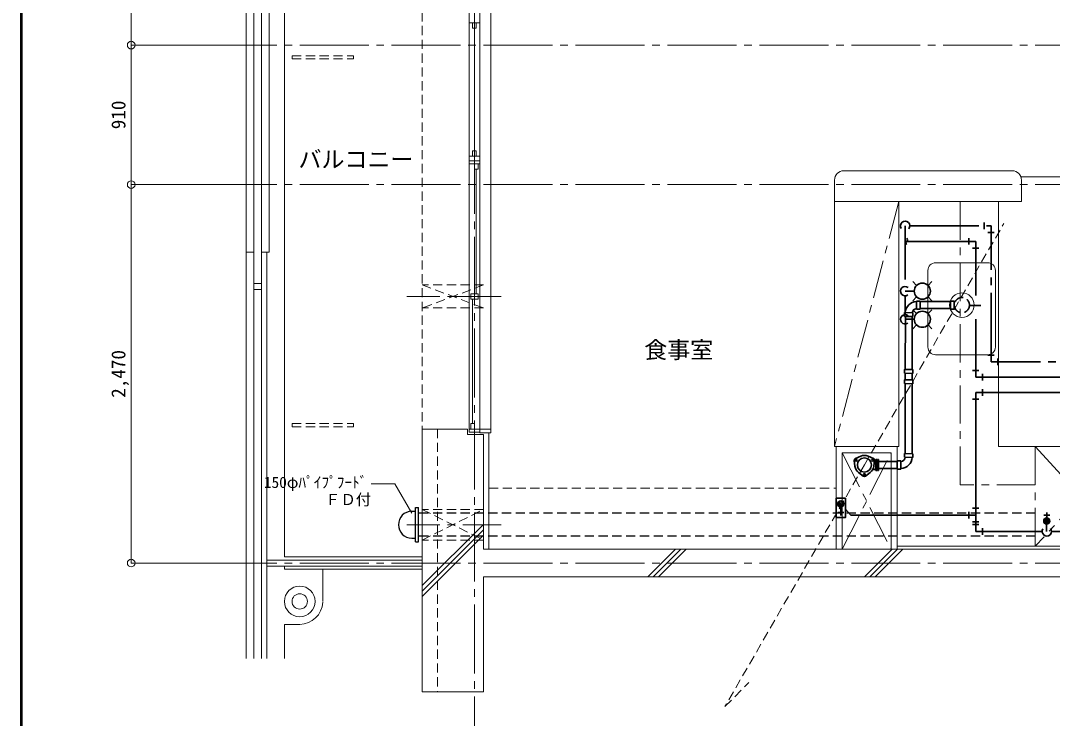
# Model space of a CAD drawing. Units: millimetres at full size, sheet at 1:50. Extents: x -9674 to 9699, y -6794 to 6791.
# Drawn here: x -9674 to -2941, y -3606 to 948 of the extents above; entities that cross this region are included whole.
import ezdxf
from ezdxf.enums import TextEntityAlignment as Align

# ---------------------------------------------------------------- set-up
doc = ezdxf.new("R2010")
doc.units = ezdxf.units.MM
doc.header["$LTSCALE"] = 50
doc.header["$PDMODE"] = 32
doc.header["$PDSIZE"] = 50
for name, pattern in [('CHAIN1', [8, 5, -1, 1, -1]), ('CHAIN2', [12, 9, -1, 1, -1]), ('DASHED1', [1.8, 1.2, -0.6])]:
    doc.linetypes.add(name, pattern=pattern)
for name, color, linetype, lineweight in [('0-0_図面枠', 7, 'Continuous', 9), ('1-0_芯', 134, 'CHAIN2', 9), ('1-1_躯体', 134, 'Continuous', 9), ('1-2_間仕切', 134, 'Continuous', 9), ('1-3_建具', 134, 'Continuous', 9), ('1-5_設備', 134, 'Continuous', 9), ('1-6_ﾊﾞﾙｺﾆｰ・階段', 134, 'Continuous', 9), ('1-7_その他', 134, 'DASHED1', 9), ('1-8_ハッチ', 134, 'Continuous', 9), ('1-A_文字', 134, 'Continuous', 9), ('1-B_寸法', 134, 'Continuous', 9), ('1-C_梁', 134, 'DASHED1', 9), ('2-0_芯', 3, 'Continuous', 35), ('2-3_建具', 4, 'Continuous', 35), ('2-7_その他', 2, 'Continuous', 25), ('2-9_金物', 1, 'CHAIN2', 35), ('2-A_文字', 6, 'Continuous', 35), ('2-C', 2, 'DASHED1', 25)]:
    doc.layers.add(name, color=color, linetype=linetype, lineweight=lineweight)
doc.styles.add('ＭＳ ゴシック', font='')
doc.styles.get('ＭＳ ゴシック').set_extended_font_data('MS Gothic')

msp = doc.modelspace()

# ---------------------------------------------------------------- linework, layer by layer
at = {"layer": '0-0_図面枠'}
for p, q in [((-9673.92, 6791.43), (-9673.92, -6793.93)), ((-9672.16, 6789.66), (-9672.16, -6792.16)), ((-9670.4, 6787.9), (-9670.4, -6790.4)), ((-9668.64, -6788.64), (-9668.64, 6786.14)), ((-9666.87, 6784.38), (-9666.87, -6786.88)), ((-9665.11, 6782.61), (-9665.11, -6785.11)), ((-9663.35, 6780.85), (-9663.35, -6783.35))]:
    msp.add_line(p, q, dxfattribs=at)
at = {"layer": '1-0_芯'}
for p, q in [((-6712.5, 4337.68), (-6712.5, -3842.32)), ((-8452.5, 787.68), (2787.5, 787.68)), ((-8452.5, -122.32), (8157.5, -122.32)), ((-8452.5, -2592.32), (8157.5, -2592.32))]:
    msp.add_line(p, q, dxfattribs=at)
at = {"layer": '1-1_躯体'}
for p, q in [((-6757.5, -1717.32), (-7052.5, -1717.32)), ((-7052.5, -1717.32), (-7052.5, -3432.32)), ((-6757.5, -1752.32), (-6757.5, -1717.32)), ((-6652.5, -1752.32), (-6757.5, -1752.32)), ((-6652.5, -1752.32), (-6652.5, -2502.32)), ((6047.5, -2502.32), (-6652.5, -2502.32)), ((-6652.5, -2682.32), (-6652.5, -3432.32)), ((6047.5, -2682.32), (-6652.5, -2682.32)), ((-7052.5, -3432.32), (-6652.5, -3432.32))]:
    msp.add_line(p, q, dxfattribs=at)
at = {"layer": '1-1_躯体', "linetype": 'DASHED1'}
msp.add_line((-6952.5, -1717.32), (-6952.5, -3432.32), dxfattribs=at)
at = {"layer": '1-2_間仕切'}
for p, q in [((-4352.5, -2502.32), (-4352.5, -1832.32)), ((-4352.5, -1832.32), (-3952.5, -1832.32)), ((-4312.5, -2502.32), (-4312.5, -1872.32)), ((-4312.5, -1872.32), (-3992.5, -1872.32)), ((-3992.5, -2502.32), (-3992.5, -1872.32)), ((-3952.5, -2502.32), (-3952.5, -1832.32))]:
    msp.add_line(p, q, dxfattribs=at)
at = {"layer": '1-3_建具'}
for p, q in [((-6605.5, 2712.68), (-6605.5, -1717.32)), ((-6747.5, 917.68), (-6747.5, 997.68)), ((-6677.5, 997.68), (-6677.5, 917.68)), ((-6677.5, 932.68), (-6747.5, 932.68)), ((-6747.5, 77.68), (-6747.5, 917.68)), ((-6724.5, 897.68), (-6724.5, 932.68)), ((-6700.5, 897.68), (-6724.5, 897.68)), ((-6712.5, 897.68), (-6712.5, 97.68)), ((-6700.5, 897.68), (-6700.5, 932.68)), ((-6677.5, 77.68), (-6677.5, 917.68)), ((-6747.5, 77.68), (-6747.5, -2.32)), ((-6700.5, 97.68), (-6724.5, 97.68)), ((-6724.5, 97.68), (-6724.5, 62.68)), ((-6700.5, 97.68), (-6700.5, 62.68)), ((-6677.5, -2.32), (-6677.5, 77.68)), ((-6677.5, 62.68), (-6747.5, 62.68)), ((-6747.5, 32.68), (-6677.5, 32.68)), ((-6677.5, 12.68), (-6747.5, 12.68)), ((-6712.5, -22.32), (-6712.5, 12.68)), ((-6688.5, -22.32), (-6688.5, 12.68)), ((-6747.5, -1702.32), (-6747.5, -2.32)), ((-6688.5, -22.32), (-6712.5, -22.32)), ((-6700.5, -22.32), (-6700.5, -834.82)), ((-6677.5, -1702.32), (-6677.5, -2.32)), ((-6850.98, -852.32), (-6574.02, -852.32)), ((-6736.5, -869.82), (-6736.5, -834.82)), ((-6688.5, -869.82), (-6736.5, -869.82)), ((-6724.5, -1682.32), (-6724.5, -869.82)), ((-6712.5, -869.82), (-6712.5, -834.82)), ((-6736.5, -1682.32), (-6712.5, -1682.32)), ((-6736.5, -1682.32), (-6736.5, -1717.32)), ((-6712.5, -1682.32), (-6712.5, -1717.32)), ((-6747.5, -1737.32), (-6747.5, -1702.32)), ((-6677.5, -1717.32), (-6747.5, -1717.32)), ((-6747.5, -1737.32), (-6677.5, -1737.32)), ((-6677.5, -1702.32), (-6677.5, -1717.32)), ((-6677.5, -1742.32), (-6677.5, -1717.32)), ((-6605.5, -1742.32), (-6677.5, -1742.32))]:
    msp.add_line(p, q, dxfattribs=at)
for points in [[(-6688.5, -869.82), (-6688.5, -834.82), (-6736.5, -834.82)], [(-6605.5, -1742.32), (-6605.5, -1717.32), (-6677.5, -1717.32)]]:
    msp.add_lwpolyline(points, dxfattribs=at)
at = {"layer": '1-5_設備'}
for p, q in [((-3202.5, -32.32), (-4302.5, -32.32)), ((-4362.5, -92.32), (-4362.5, -1832.32)), ((-3145.93, -72.32), (-2312.5, -72.32)), ((-3942.5, -232.32), (-3942.5, -1832.32)), ((-3292.5, -232.32), (-3292.5, -1832.32)), ((-3702.5, -632.32), (-3362.5, -632.32)), ((-3752.5, -682.32), (-3752.5, -1182.32)), ((-3312.5, -1182.32), (-3312.5, -682.32)), ((-3702.5, -1232.32), (-3362.5, -1232.32)), ((-4362.5, -1832.32), (-4352.5, -1832.32)), ((-3952.5, -1832.32), (-3942.5, -1832.32)), ((-2202.5, -1832.32), (-3292.5, -1832.32)), ((-2202.5, -2482.32), (-3952.5, -2482.32))]:
    msp.add_line(p, q, dxfattribs=at)
at = {"layer": '1-5_設備', "linetype": 'CHAIN1'}
for p, q in [((-3942.5, -232.32), (-4362.5, -1832.32)), ((-3542.5, -232.32), (-3542.5, -2082.32)), ((-3052.5, -2482.32), (-3052.5, -1832.32)), ((-3052.5, -1832.32), (-2452.5, -2482.32)), ((-2452.5, -1832.32), (-3052.5, -2482.32)), ((-3052.5, -2082.32), (-3542.5, -2082.32))]:
    msp.add_line(p, q, dxfattribs=at)
at = {"layer": '1-5_設備'}
msp.add_lwpolyline([(-3142.5, -92.32), (-3142.5, -232.32), (-4362.5, -232.32)], dxfattribs=at)
msp.add_circle((-3530.87, -908.94), 80, dxfattribs=at)
for centre, radius, start, end in [((-4302.5, -92.32), 60, 90, 180), ((-3202.5, -92.32), 60, 0, 90), ((-3702.5, -682.32), 50, 90, 180), ((-3362.5, -682.32), 50, 0, 90), ((-3702.5, -1182.32), 50, 180, 270), ((-3362.5, -1182.32), 50, 270, 0)]:
    msp.add_arc(centre, radius, start, end, dxfattribs=at)
at = {"layer": '1-6_ﾊﾞﾙｺﾆｰ・階段'}
for p, q in [((-7952.5, -2552.32), (-7952.5, 3316.77)), ((-8202.5, -3214.95), (-8202.5, 3211.68)), ((-8152.5, -3214.95), (-8152.5, 3196.58)), ((-8102.5, -3214.95), (-8102.5, 3181.47)), ((-8202.5, -562.32), (-8152.5, -562.32)), ((-8102.5, -562.32), (-8052.5, -562.32)), ((-8067.5, -3214.95), (-8067.5, -562.32)), ((-8152.5, -767.32), (-8102.5, -767.32)), ((-8152.5, -807.32), (-8102.5, -807.32)), ((-7052.5, -2552.32), (-7952.5, -2552.32)), ((-7052.5, -2572.32), (-8067.5, -2572.32)), ((-7052.5, -2612.32), (-8067.5, -2612.32)), ((-7952.5, -2632.32), (-7952.5, -2612.32)), ((-7052.5, -2632.32), (-7952.5, -2632.32)), ((-7702.5, -2842.32), (-7702.5, -2632.32))]:
    msp.add_line(p, q, dxfattribs=at)
for points in [[(-8052.5, -562.32), (-8052.5, 3166.37), (-7872.1, 3437.68)], [(-7852.5, -2992.32), (-7952.5, -2992.32), (-7952.5, -3214.95)]]:
    msp.add_lwpolyline(points, dxfattribs=at)
for radius in [100, 50]:
    msp.add_circle((-7852.5, -2842.32), radius, dxfattribs=at)
msp.add_arc((-7852.5, -2842.32), 150, 270, 357.77329, dxfattribs=at)
at = {"layer": '1-7_その他'}
for p, q in [((-7902.5, 717.68), (-7502.5, 717.68)), ((-7902.5, 697.68), (-7902.5, 717.68)), ((-6652.5, -777.32), (-7052.5, -777.32)), ((-6652.5, -777.32), (-7052.5, -927.32)), ((-7052.5, -777.32), (-6652.5, -927.32)), ((-6652.5, -927.32), (-7052.5, -927.32)), ((-7902.5, -1682.32), (-7502.5, -1682.32)), ((-7902.5, -1702.32), (-7902.5, -1682.32)), ((-6652.5, -2242.32), (-7052.5, -2242.32)), ((-7052.5, -2242.32), (-6652.5, -2442.32)), ((-7052.5, -2442.32), (-6652.5, -2242.32)), ((-6652.5, -2442.32), (-7052.5, -2442.32))]:
    msp.add_line(p, q, dxfattribs=at)
at = {"layer": '1-7_その他', "linetype": 'CHAIN1'}
for p, q in [((-6537.5, -852.32), (-7152.5, -852.32)), ((-4312.5, -1872.32), (-3992.5, -2502.32)), ((-4312.5, -2502.32), (-3992.5, -1872.32)), ((-6537.5, -2342.32), (-7152.5, -2342.32))]:
    msp.add_line(p, q, dxfattribs=at)
at = {"layer": '1-7_その他'}
for points in [[(-7902.5, 697.68), (-7502.5, 697.68), (-7502.5, 717.68)], [(-7902.5, -1702.32), (-7502.5, -1702.32), (-7502.5, -1682.32)]]:
    msp.add_lwpolyline(points, dxfattribs=at)
at = {"layer": '1-8_ハッチ'}
for p, q in [((-6617.5, -1742.32), (-6617.5, -2502.32)), ((-7052.5, -2739.5), (-6652.5, -2339.5)), ((-7052.5, -2774.86), (-6652.5, -2374.86)), ((-7052.5, -2810.21), (-6652.5, -2410.21)), ((-5581.1, -2682.32), (-5401.1, -2502.32)), ((-5545.74, -2682.32), (-5365.74, -2502.32)), ((-5510.39, -2682.32), (-5330.39, -2502.32)), ((-4166.88, -2682.32), (-3986.88, -2502.32)), ((-4131.53, -2682.32), (-3951.53, -2502.32)), ((-4096.17, -2682.32), (-3916.17, -2502.32))]:
    msp.add_line(p, q, dxfattribs=at)
at = {"layer": '1-B_寸法'}
for p, q in [((-8952.5, 3587.68), (-8952.5, 787.68)), ((-8952.5, 787.68), (-8952.5, -122.32)), ((-8952.5, 787.68), (-8452.5, 787.68)), ((-8952.5, -122.32), (-8952.5, -2592.32)), ((-8952.5, -122.32), (-8452.5, -122.32)), ((-8952.5, -2592.32), (-8452.5, -2592.32))]:
    msp.add_line(p, q, dxfattribs=at)
for p in [(-8952.5, 787.68), (-8952.5, -122.32), (-8952.5, -2592.32)]:
    msp.add_point(p, dxfattribs=at)
at = {"layer": '1-C_梁'}
for p, q in [((-7052.5, 2712.68), (-7052.5, -1717.32)), ((-6617.5, -2102.32), (-4352.5, -2102.32))]:
    msp.add_line(p, q, dxfattribs=at)
at = {"layer": '2-0_芯'}
for p, q in [((-3827.46, -882.29), (-3827.46, -935.59)), ((-3827.46, -882.29), (-3827.46, -935.59)), ((-3827.46, -882.29), (-3802.96, -882.29)), ((-3827.46, -882.29), (-3802.96, -882.29)), ((-3827.46, -935.59), (-3802.96, -935.59)), ((-3827.46, -935.59), (-3802.96, -935.59)), ((-3802.96, -882.29), (-3802.96, -935.59)), ((-3802.96, -882.29), (-3802.96, -935.59)), ((-3799.81, -886.03), (-3605.88, -886.03)), ((-3799.81, -931.85), (-3605.88, -931.85)), ((-3605.88, -935.59), (-3605.88, -882.29)), ((-3605.88, -935.59), (-3605.88, -882.29)), ((-3581.38, -882.29), (-3605.88, -882.29)), ((-3581.38, -935.59), (-3605.88, -935.59)), ((-3581.38, -935.59), (-3581.38, -882.29)), ((-3581.38, -886.24), (-3574.72, -886.24)), ((-3581.38, -931.64), (-3574.72, -931.64)), ((-3904.61, -957.89), (-3905.11, -982.38)), ((-3851.82, -983.47), (-3905.11, -982.38)), ((-3874.41, -983.01), (-3905.11, -982.38)), ((-3851.32, -958.97), (-3904.61, -957.89)), ((-3899.98, -982.49), (-3900.17, -1329.02)), ((-3855.55, -983.47), (-3855.55, -1329.93)), ((-3851.32, -958.97), (-3851.82, -983.47)), ((-3851.32, -958.97), (-3851.51, -968.52)), ((-3904.61, -1328.93), (-3905.11, -1353.43)), ((-3851.32, -1330.02), (-3904.61, -1328.93)), ((-3851.32, -1330.02), (-3851.82, -1354.51)), ((-3851.32, -1330.02), (-3851.82, -1354.51)), ((-3851.82, -1354.51), (-3905.11, -1353.43)), ((-3851.82, -1354.51), (-3905.11, -1353.43)), ((-3904.61, -1396.14), (-3905.11, -1420.64)), ((-3851.32, -1397.23), (-3904.61, -1396.14)), ((-3900.38, -1353.52), (-3900.4, -1396.23)), ((-3855.55, -1354.43), (-3855.55, -1397.14)), ((-3851.32, -1397.23), (-3851.82, -1421.72)), ((-3851.32, -1397.23), (-3851.82, -1421.72)), ((-3851.82, -1421.72), (-3905.11, -1420.64)), ((-3851.82, -1421.72), (-3905.11, -1420.64)), ((-3900.21, -1420.64), (-3900.46, -1877.55)), ((-3855.55, -1421.72), (-3855.55, -1878.47)), ((-3905.05, -1901.97), (-3904.55, -1877.47)), ((-3905.05, -1901.97), (-3904.55, -1877.47)), ((-3904.55, -1877.47), (-3851.26, -1878.56)), ((-3904.55, -1877.47), (-3851.26, -1878.56)), ((-3851.76, -1903.05), (-3851.26, -1878.56)), ((-4233.71, -1922.06), (-4228.73, -1960.06)), ((-4226.41, -1909.41), (-4191.01, -1894.73)), ((-4108.1, -1909.41), (-4143.5, -1894.73)), ((-4105.78, -1960.06), (-4100.79, -1922.06)), ((-4099.87, -1921.33), (-4092.25, -1921.33)), ((-4092.25, -1915.33), (-4092.25, -1951.83)), ((-4092.25, -1915.33), (-4085.25, -1915.33)), ((-4092.25, -1951.83), (-4092.25, -1988.33)), ((-4085.25, -1915.33), (-4085.25, -1951.83)), ((-4085.25, -1988.33), (-4085.25, -1951.83)), ((-4082.25, -1951.83), (-4082.25, -1915.33)), ((-4082.25, -1915.33), (-4075.35, -1915.33)), ((-4082.25, -1951.83), (-4082.25, -1988.33)), ((-4075.35, -1951.83), (-4075.35, -1915.33)), ((-3953.41, -1929.09), (-4075.35, -1929.09)), ((-4075.35, -1951.83), (-4075.35, -1988.33)), ((-3953.41, -1978.65), (-3953.41, -1925.35)), ((-3953.41, -1978.65), (-3953.41, -1925.35)), ((-3928.91, -1925.35), (-3953.41, -1925.35)), ((-3928.91, -1925.35), (-3953.41, -1925.35)), ((-3928.91, -1978.65), (-3928.91, -1925.35)), ((-3928.91, -1978.65), (-3928.91, -1925.35)), ((-3905.05, -1901.97), (-3851.76, -1903.05)), ((-4174.55, -2024.52), (-4204.97, -2001.21)), ((-4159.95, -2024.52), (-4129.53, -2001.21)), ((-4107.49, -1977.33), (-4110.64, -1977.33)), ((-4107.49, -1982.33), (-4107.49, -1968.52)), ((-4107.49, -1982.33), (-4092.25, -1982.33)), ((-4092.25, -1988.33), (-4085.25, -1988.33)), ((-4082.25, -1988.33), (-4075.35, -1988.33)), ((-3953.41, -1974.91), (-4075.35, -1974.91)), ((-3928.91, -1978.65), (-3953.41, -1978.65)), ((-3928.91, -1978.65), (-3953.41, -1978.65))]:
    msp.add_line(p, q, dxfattribs=at)
for points in [[(-3851.32, -958.97), (-3904.61, -957.89), (-3905.11, -982.38)], [(-3851.32, -1330.02), (-3904.61, -1328.93), (-3905.11, -1353.43)], [(-3851.32, -1397.23), (-3904.61, -1396.14), (-3905.11, -1420.64)], [(-3905.05, -1901.97), (-3851.76, -1903.05), (-3851.26, -1878.56)]]:
    msp.add_lwpolyline(points, dxfattribs=at)
at = {"layer": '2-0_芯', "linetype": 'DASHED1'}
msp.add_circle((-3530.87, -908.94), 49.37, dxfattribs=at)
at = {"layer": '2-0_芯'}
for centre, radius in [((-4221.81, -1920.5), 6), ((-4167.25, -1952), 46), ((-4112.69, -1920.5), 6), ((-4167.25, -2015), 6)]:
    msp.add_circle(centre, radius, dxfattribs=at)
for centre, radius, start, end in [((-3824.96, -962.01), 75.77, 91.891, 176.9407), ((-3824.96, -962.01), 30.37, 94.722, 174.10651), ((-3824.96, -962.01), 30.37, 174.10651, 174.111), ((-3824.96, -1333.06), 30.37, 174.10651, 174.111), ((-3824.96, -1400.27), 30.37, 174.10651, 174.111), ((-4221.81, -1920.5), 12, 112.528, 187.472), ((-4167.25, -1952), 62, 67.472, 112.528), ((-4112.69, -1920.5), 12, 352.528, 67.472), ((-3931.41, -1898.93), 30.37, 274.722, 354.111), ((-3931.41, -1898.93), 75.77, 271.891, 356.943), ((-4167.25, -1952), 62, 187.472, 232.528), ((-4167.25, -1952), 62, 307.472, 352.528), ((-4167.25, -2015), 12, 232.528, 307.472)]:
    msp.add_arc(centre, radius, start, end, dxfattribs=at)
at = {"layer": '2-3_建具'}
for p, q in [((-3440.98, -1478.97), (-1808.35, -1478.97)), ((-3440.98, -1478.97), (-3440.98, -2385.64)), ((-3396.68, -1500.57), (-3396.68, -1457.37)), ((-3462.58, -1523.26), (-3419.38, -1523.26)), ((-4341.12, -2204), (-4318.97, -2226.14)), ((-4338.45, -2196.06), (-4311.04, -2223.47)), ((-4336.43, -2219.29), (-4334.27, -2221.46)), ((-4333.47, -2190.44), (-4305.42, -2218.49)), ((-4326.36, -2186.94), (-4301.91, -2211.38)), ((-4315.61, -2187.09), (-4302.06, -2200.63)), ((-4341.25, -2262.66), (-4301.25, -2262.66)), ((-4321.25, -2282.66), (-4321.25, -2226.27)), ((-4256.31, -2279.01), (-4290, -2239.71)), ((-3440.98, -2279.01), (-4256.31, -2279.01)), ((-3485.27, -2257.41), (-3485.27, -2300.61)), ((-3462.58, -2234.72), (-3419.38, -2234.72)), ((-2957.14, -2280.2), (-2997.14, -2280.2)), ((-2977.14, -2262.01), (-2977.14, -2298.39)), ((-3462.58, -2323.31), (-3419.38, -2323.31)), ((-3419.38, -2341.34), (-3462.58, -2341.34)), ((-2972.02, -2337.73), (-2996.47, -2313.28)), ((-2982.78, -2337.58), (-2996.32, -2324.04)), ((-2964.92, -2334.23), (-2992.97, -2306.18)), ((-2959.94, -2328.6), (-2987.35, -2301.19)), ((-2957.27, -2320.67), (-2979.41, -2298.52)), ((-2979.41, -2338.26), (-2979.41, -2385.64)), ((-2961.95, -2305.38), (-2964.12, -2303.21)), ((-3007.48, -2385.64), (-3440.98, -2385.64)), ((-3396.68, -2364.04), (-3396.68, -2407.24)), ((-2252.68, -2385.64), (-2946.8, -2385.64))]:
    msp.add_line(p, q, dxfattribs=at)
msp.add_lwpolyline([(-4290, -2168.91), (-4352.5, -2168.91), (-4352.5, -2293.91), (-4290, -2293.91)], close=True, dxfattribs=at)
for centre in [(-4321.25, -2206.27), (-2977.14, -2318.39)]:
    msp.add_circle(centre, 20, dxfattribs=at)
msp.add_arc((-2977.14, -2385.64), 30.34, 145.151, 39.51, dxfattribs=at)
at = {"layer": '2-7_その他', "color": 7, "lineweight": 9}
for p in [(-7385.68, -2075.15), (-7120.35, -2266.93)]:
    msp.add_line(p, (-7231.08, -2075.15), dxfattribs=at)
at = {"layer": '2-7_その他'}
for p, q in [((-7121.05, -2254.43), (-7097.05, -2254.43)), ((-7097.05, -2229.56), (-7077.05, -2229.56)), ((-7097.05, -2454.56), (-7097.05, -2229.56)), ((-7097.05, -2442.06), (-7097.05, -2242.06)), ((-7077.05, -2454.56), (-7077.05, -2229.56)), ((-7121.05, -2429.43), (-7097.05, -2429.43)), ((-7097.05, -2454.56), (-7077.05, -2454.56))]:
    msp.add_line(p, q, dxfattribs=at)
msp.add_arc((-7121.05, -2341.93), 87.5, 90, 270, dxfattribs=at)
at = {"layer": '2-9_金物'}
for p, q in [((-3901.68, -741.6), (-3901.68, -391.08)), ((-3871.34, -391.08), (-3340.98, -391.08)), ((-3385.27, -369.48), (-3385.27, -412.68)), ((-3340.98, -1278.97), (-3340.98, -391.08)), ((-3319.38, -435.37), (-3362.58, -435.37)), ((-3901.68, -848.08), (-3901.68, -970.87)), ((-3319.38, -1234.67), (-3362.58, -1234.67)), ((-617.43, -1278.97), (-3340.98, -1278.97)), ((-3296.68, -1300.57), (-3296.68, -1257.37))]:
    msp.add_line(p, q, dxfattribs=at)
at = {"layer": '2-9_金物', "linetype": 'Continuous'}
for p, q in [((-3826.45, -964.05), (-3851.67, -938.83)), ((-3752.13, -964.05), (-3726.91, -938.83)), ((-3841.84, -1001.21), (-3901.68, -1001.21)), ((-3826.45, -1038.37), (-3851.67, -1063.59)), ((-3752.13, -1038.37), (-3726.91, -1063.59))]:
    msp.add_line(p, q, dxfattribs=at)
msp.add_circle((-3789.29, -1001.21), 52.55, dxfattribs=at)
for centre, start, end in [((-3901.68, -391.08), 320.49, 214.849), ((-3901.68, -1001.21), 50.49, 304.849)]:
    msp.add_arc(centre, 30.34, start, end, dxfattribs=at)
at = {"layer": '2-A_文字'}
for p, q in [((-3485.27, -471.04), (-3485.27, -514.24)), ((-3891.27, -492.64), (-3440.98, -492.64)), ((-3419.38, -536.93), (-3462.58, -536.93)), ((-3440.98, -847.14), (-3440.98, -492.64)), ((-3826.45, -780.59), (-3851.67, -755.37)), ((-3752.13, -780.59), (-3726.91, -755.37)), ((-3841.84, -817.74), (-3901.68, -817.74)), ((-3826.45, -854.9), (-3851.67, -880.12)), ((-3752.13, -854.9), (-3726.91, -880.12)), ((-3406.56, -911.65), (-3475.39, -911.65)), ((-3440.98, -999.55), (-3440.98, -1378.97)), ((-3419.38, -1334.67), (-3462.58, -1334.67)), ((-2000.89, -1378.97), (-3440.98, -1378.97)), ((-3396.68, -1400.57), (-3396.68, -1357.37))]:
    msp.add_line(p, q, dxfattribs=at)
msp.add_circle((-3789.29, -817.74), 52.55, dxfattribs=at)
for centre, radius, start, end in [((-3885.2, -502.64), 11.7, 121.23674, 238.76326), ((-3897.33, -482.64), 11.7, 301.23674, 58.76326), ((-3901.68, -817.74), 30.34, 50.49, 304.849)]:
    msp.add_arc(centre, radius, start, end, dxfattribs=at)
at = {"layer": '2-C', "color": 7, "lineweight": 9}
for p, q in [((-4167.25, -1952), (-3257.22, -375.76)), ((-4167.25, -1952), (-5077.29, -3528.23)), ((-5077.29, -3528.23), (-4921.53, -3372.47))]:
    msp.add_line(p, q, dxfattribs=at)
at = {"layer": '2-C'}
for p, q in [((-3052.5, -2266.93), (-7077.05, -2266.93)), ((-3052.5, -2416.93), (-7077.05, -2416.93))]:
    msp.add_line(p, q, dxfattribs=at)

# ---------------------------------------------------------------- texts
at = {"layer": '1-A_文字', "style": 'ＭＳ ゴシック'}
for s, p in [('バルコニー', (-7860.69, -45.22)), ('食事室', (-5604.11, -1288.85))]:
    msp.add_text(s, height=110, dxfattribs=at).set_placement(p, align=Align.BOTTOM_LEFT)
at = {"layer": '1-B_寸法', "style": 'ＭＳ ゴシック'}
for s, p in [('910', (-8962.5, 238.93)), ('2,470', (-8962.5, -1513.57))]:
    msp.add_text(s, height=91.64, rotation=90, dxfattribs=at).set_placement(p, align=Align.BOTTOM_LEFT)
at = {"layer": '2-7_その他', "color": 7, "style": 'ＭＳ ゴシック'}
for s, p in [('150φﾊﾟｲﾌﾟﾌｰﾄﾞ', (-8086.3, -2124.09)), ('ＦＤ付', (-7686.3, -2236.1))]:
    msp.add_text(s, height=73.31, dxfattribs=at).set_placement(p, align=Align.BOTTOM_LEFT)

doc.saveas('drawing.dxf')
